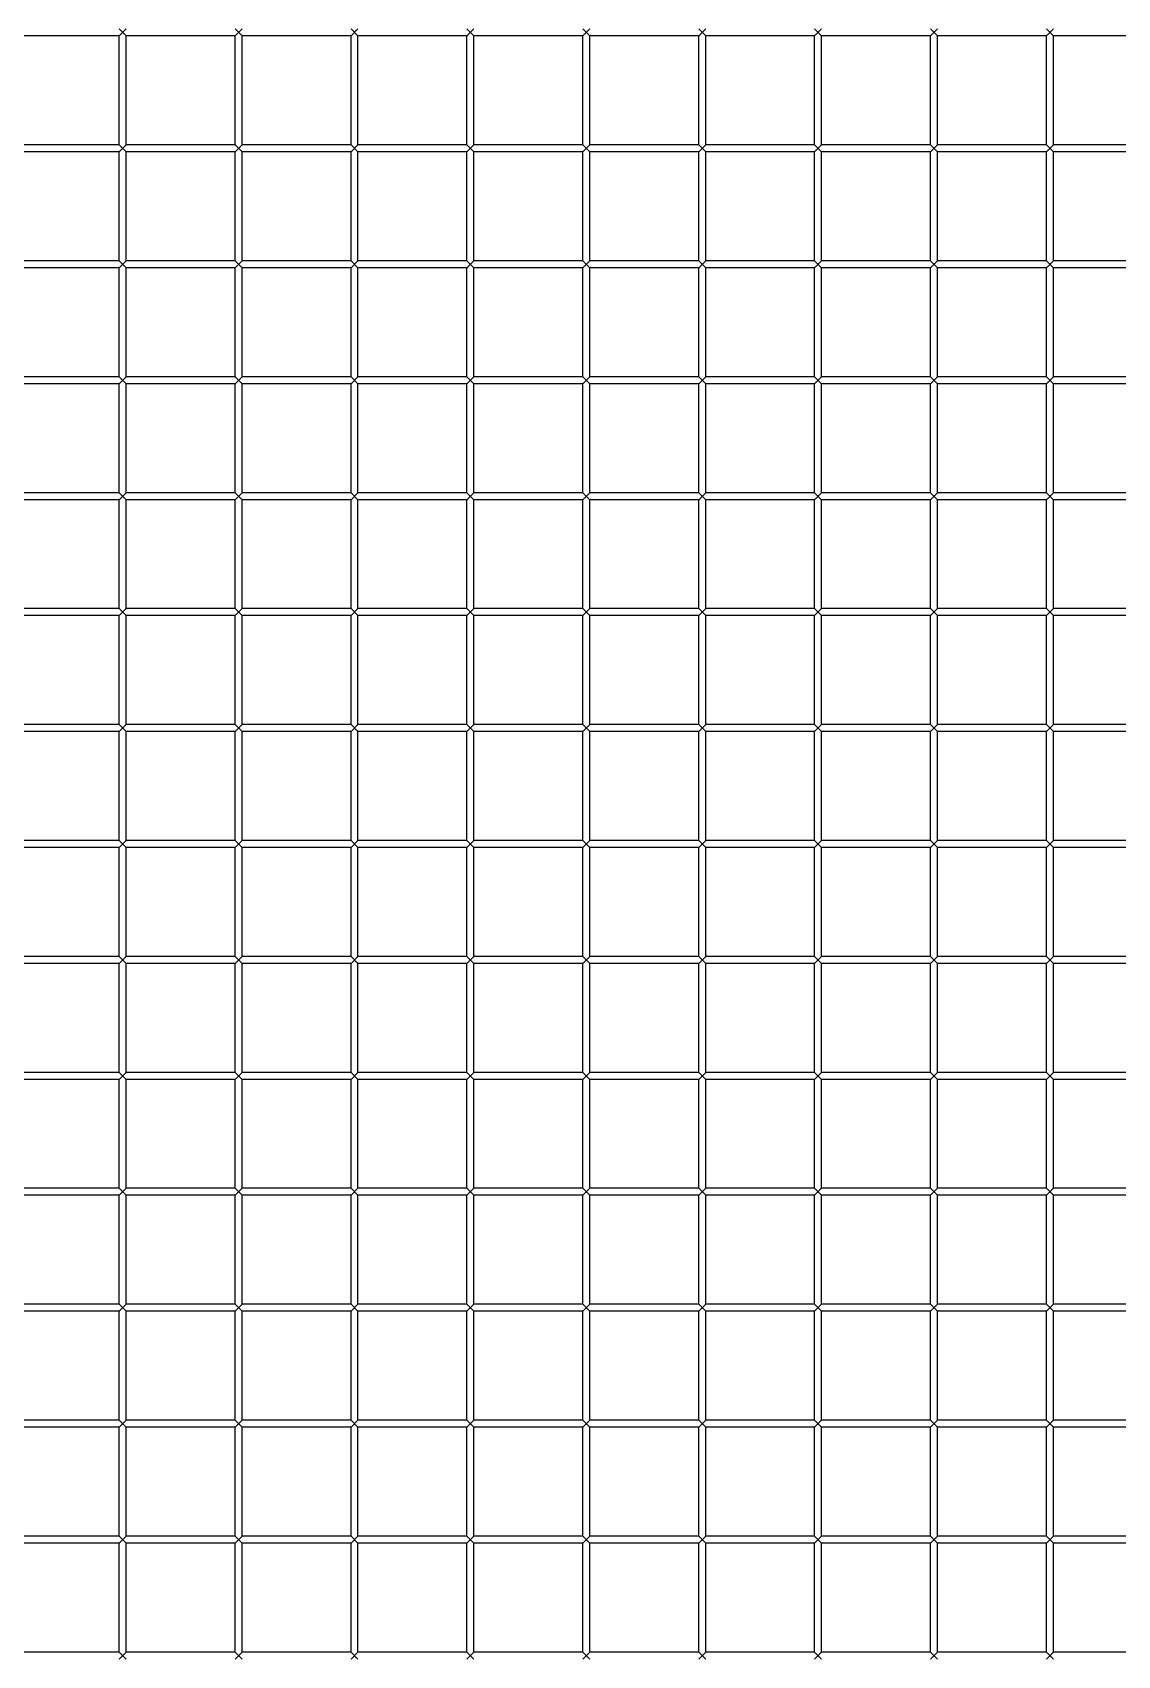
# Model space of a CAD drawing. Header units: millimetres. Extents: x -198529 to 244266, y -64 to 158464.
# Drawn here: x -169370 to -168902, y 120191 to 120891 of the extents above; entities that cross this region are included whole.
import ezdxf

# ---------------------------------------------------------------- set-up
doc = ezdxf.new("R2010")
doc.units = ezdxf.units.MM
doc.layers.add('0-DCC', color=30, linetype='Continuous')

# ---------------------------------------------------------------- blocks, each defined once
blk = doc.blocks.new('DCC2850x2300(左)')
at = {"color": 0, "linetype": 'Continuous'}
for p, q in [((48513.5, -72856.48), (48516.5, -72853.48)), ((48516.5, -72856.48), (48513.5, -72853.48)), ((48563.5, -72856.48), (48566.5, -72853.48)), ((48566.5, -72856.48), (48563.5, -72853.48)), ((48613.5, -72856.48), (48616.5, -72853.48)), ((48616.5, -72856.48), (48613.5, -72853.48)), ((48663.5, -72856.48), (48666.5, -72853.48)), ((48666.5, -72856.48), (48663.5, -72853.48)), ((48713.5, -72856.48), (48716.5, -72853.48)), ((48716.5, -72856.48), (48713.5, -72853.48)), ((48763.5, -72856.48), (48766.5, -72853.48)), ((48766.5, -72856.48), (48763.5, -72853.48)), ((48813.5, -72856.48), (48816.5, -72853.48)), ((48816.5, -72856.48), (48813.5, -72853.48)), ((48863.5, -72856.48), (48866.5, -72853.48)), ((48866.5, -72856.48), (48863.5, -72853.48)), ((48913.5, -72856.48), (48916.5, -72853.48)), ((48916.5, -72856.48), (48913.5, -72853.48)), ((48513.5, -72856.48), (48466.5, -72856.48)), ((48513.5, -72903.48), (48513.5, -72856.48)), ((48516.5, -72903.48), (48516.5, -72856.48)), ((48563.5, -72856.48), (48516.5, -72856.48)), ((48563.5, -72903.48), (48563.5, -72856.48)), ((48566.5, -72903.48), (48566.5, -72856.48)), ((48613.5, -72856.48), (48566.5, -72856.48)), ((48613.5, -72903.48), (48613.5, -72856.48)), ((48616.5, -72903.48), (48616.5, -72856.48)), ((48663.5, -72856.48), (48616.5, -72856.48)), ((48663.5, -72903.48), (48663.5, -72856.48)), ((48666.5, -72903.48), (48666.5, -72856.48)), ((48713.5, -72856.48), (48666.5, -72856.48)), ((48713.5, -72903.48), (48713.5, -72856.48)), ((48716.5, -72903.48), (48716.5, -72856.48)), ((48763.5, -72856.48), (48716.5, -72856.48)), ((48763.5, -72903.48), (48763.5, -72856.48)), ((48766.5, -72903.48), (48766.5, -72856.48)), ((48813.5, -72856.48), (48766.5, -72856.48)), ((48813.5, -72903.48), (48813.5, -72856.48)), ((48816.5, -72903.48), (48816.5, -72856.48)), ((48863.5, -72856.48), (48816.5, -72856.48)), ((48863.5, -72903.48), (48863.5, -72856.48)), ((48866.5, -72903.48), (48866.5, -72856.48)), ((48913.5, -72856.48), (48866.5, -72856.48)), ((48913.5, -72903.48), (48913.5, -72856.48)), ((48916.5, -72903.48), (48916.5, -72856.48)), ((48963.5, -72856.48), (48916.5, -72856.48)), ((48513.5, -72903.48), (48466.5, -72903.48)), ((48513.5, -72906.48), (48516.5, -72903.48)), ((48516.5, -72906.48), (48513.5, -72903.48)), ((48563.5, -72903.48), (48516.5, -72903.48)), ((48563.5, -72906.48), (48566.5, -72903.48)), ((48566.5, -72906.48), (48563.5, -72903.48)), ((48613.5, -72903.48), (48566.5, -72903.48)), ((48613.5, -72906.48), (48616.5, -72903.48)), ((48616.5, -72906.48), (48613.5, -72903.48)), ((48663.5, -72903.48), (48616.5, -72903.48)), ((48663.5, -72906.48), (48666.5, -72903.48)), ((48666.5, -72906.48), (48663.5, -72903.48)), ((48713.5, -72903.48), (48666.5, -72903.48)), ((48713.5, -72906.48), (48716.5, -72903.48)), ((48716.5, -72906.48), (48713.5, -72903.48)), ((48763.5, -72903.48), (48716.5, -72903.48)), ((48763.5, -72906.48), (48766.5, -72903.48)), ((48766.5, -72906.48), (48763.5, -72903.48)), ((48813.5, -72903.48), (48766.5, -72903.48)), ((48813.5, -72906.48), (48816.5, -72903.48)), ((48816.5, -72906.48), (48813.5, -72903.48)), ((48863.5, -72903.48), (48816.5, -72903.48)), ((48863.5, -72906.48), (48866.5, -72903.48)), ((48866.5, -72906.48), (48863.5, -72903.48)), ((48913.5, -72903.48), (48866.5, -72903.48)), ((48913.5, -72906.48), (48916.5, -72903.48)), ((48916.5, -72906.48), (48913.5, -72903.48)), ((48963.5, -72903.48), (48916.5, -72903.48)), ((48513.5, -72906.48), (48466.5, -72906.48)), ((48513.5, -72953.48), (48513.5, -72906.48)), ((48516.5, -72953.48), (48516.5, -72906.48)), ((48563.5, -72906.48), (48516.5, -72906.48)), ((48563.5, -72953.48), (48563.5, -72906.48)), ((48566.5, -72953.48), (48566.5, -72906.48)), ((48613.5, -72906.48), (48566.5, -72906.48)), ((48613.5, -72953.48), (48613.5, -72906.48)), ((48616.5, -72953.48), (48616.5, -72906.48)), ((48663.5, -72906.48), (48616.5, -72906.48)), ((48663.5, -72953.48), (48663.5, -72906.48)), ((48666.5, -72953.48), (48666.5, -72906.48)), ((48713.5, -72906.48), (48666.5, -72906.48)), ((48713.5, -72953.48), (48713.5, -72906.48)), ((48716.5, -72953.48), (48716.5, -72906.48)), ((48763.5, -72906.48), (48716.5, -72906.48)), ((48763.5, -72953.48), (48763.5, -72906.48)), ((48766.5, -72953.48), (48766.5, -72906.48)), ((48813.5, -72906.48), (48766.5, -72906.48)), ((48813.5, -72953.48), (48813.5, -72906.48)), ((48816.5, -72953.48), (48816.5, -72906.48)), ((48863.5, -72906.48), (48816.5, -72906.48)), ((48863.5, -72953.48), (48863.5, -72906.48)), ((48866.5, -72953.48), (48866.5, -72906.48)), ((48913.5, -72906.48), (48866.5, -72906.48)), ((48913.5, -72953.48), (48913.5, -72906.48)), ((48916.5, -72953.48), (48916.5, -72906.48)), ((48963.5, -72906.48), (48916.5, -72906.48)), ((48513.5, -72953.48), (48466.5, -72953.48)), ((48513.5, -72956.48), (48516.5, -72953.48)), ((48516.5, -72956.48), (48513.5, -72953.48)), ((48563.5, -72953.48), (48516.5, -72953.48)), ((48563.5, -72956.48), (48566.5, -72953.48)), ((48566.5, -72956.48), (48563.5, -72953.48)), ((48613.5, -72953.48), (48566.5, -72953.48)), ((48613.5, -72956.48), (48616.5, -72953.48)), ((48616.5, -72956.48), (48613.5, -72953.48)), ((48663.5, -72953.48), (48616.5, -72953.48)), ((48663.5, -72956.48), (48666.5, -72953.48)), ((48666.5, -72956.48), (48663.5, -72953.48)), ((48713.5, -72953.48), (48666.5, -72953.48)), ((48713.5, -72956.48), (48716.5, -72953.48)), ((48716.5, -72956.48), (48713.5, -72953.48)), ((48763.5, -72953.48), (48716.5, -72953.48)), ((48763.5, -72956.48), (48766.5, -72953.48)), ((48766.5, -72956.48), (48763.5, -72953.48)), ((48813.5, -72953.48), (48766.5, -72953.48)), ((48813.5, -72956.48), (48816.5, -72953.48)), ((48816.5, -72956.48), (48813.5, -72953.48)), ((48863.5, -72953.48), (48816.5, -72953.48)), ((48863.5, -72956.48), (48866.5, -72953.48)), ((48866.5, -72956.48), (48863.5, -72953.48)), ((48913.5, -72953.48), (48866.5, -72953.48)), ((48913.5, -72956.48), (48916.5, -72953.48)), ((48913.5, -72953.48), (48916.5, -72956.48)), ((48963.5, -72953.48), (48916.5, -72953.48)), ((48513.5, -72956.48), (48466.5, -72956.48)), ((48513.5, -73003.48), (48513.5, -72956.48)), ((48516.5, -73003.48), (48516.5, -72956.48)), ((48563.5, -72956.48), (48516.5, -72956.48)), ((48563.5, -73003.48), (48563.5, -72956.48)), ((48566.5, -73003.48), (48566.5, -72956.48)), ((48613.5, -72956.48), (48566.5, -72956.48)), ((48613.5, -73003.48), (48613.5, -72956.48)), ((48616.5, -73003.48), (48616.5, -72956.48)), ((48663.5, -72956.48), (48616.5, -72956.48)), ((48663.5, -73003.48), (48663.5, -72956.48)), ((48666.5, -73003.48), (48666.5, -72956.48)), ((48713.5, -72956.48), (48666.5, -72956.48)), ((48713.5, -73003.48), (48713.5, -72956.48)), ((48716.5, -73003.48), (48716.5, -72956.48)), ((48763.5, -72956.48), (48716.5, -72956.48)), ((48763.5, -73003.48), (48763.5, -72956.48)), ((48766.5, -73003.48), (48766.5, -72956.48)), ((48813.5, -72956.48), (48766.5, -72956.48)), ((48813.5, -73003.48), (48813.5, -72956.48)), ((48816.5, -73003.48), (48816.5, -72956.48)), ((48863.5, -72956.48), (48816.5, -72956.48)), ((48863.5, -73003.48), (48863.5, -72956.48)), ((48866.5, -73003.48), (48866.5, -72956.48)), ((48913.5, -72956.48), (48866.5, -72956.48)), ((48913.5, -73003.48), (48913.5, -72956.48)), ((48916.5, -73003.48), (48916.5, -72956.48)), ((48963.5, -72956.48), (48916.5, -72956.48)), ((48513.5, -73003.48), (48466.5, -73003.48)), ((48513.5, -73006.48), (48466.5, -73006.48)), ((48513.5, -73006.48), (48516.5, -73003.48)), ((48516.5, -73006.48), (48513.5, -73003.48)), ((48513.5, -73053.48), (48513.5, -73006.48)), ((48563.5, -73003.48), (48516.5, -73003.48)), ((48516.5, -73053.48), (48516.5, -73006.48)), ((48563.5, -73006.48), (48516.5, -73006.48)), ((48563.5, -73006.48), (48566.5, -73003.48)), ((48566.5, -73006.48), (48563.5, -73003.48)), ((48563.5, -73053.48), (48563.5, -73006.48)), ((48613.5, -73003.48), (48566.5, -73003.48)), ((48566.5, -73053.48), (48566.5, -73006.48)), ((48613.5, -73006.48), (48566.5, -73006.48)), ((48613.5, -73006.48), (48616.5, -73003.48)), ((48616.5, -73006.48), (48613.5, -73003.48)), ((48613.5, -73053.48), (48613.5, -73006.48)), ((48663.5, -73003.48), (48616.5, -73003.48)), ((48616.5, -73053.48), (48616.5, -73006.48)), ((48663.5, -73006.48), (48616.5, -73006.48)), ((48663.5, -73006.48), (48666.5, -73003.48)), ((48666.5, -73006.48), (48663.5, -73003.48)), ((48663.5, -73053.48), (48663.5, -73006.48)), ((48713.5, -73003.48), (48666.5, -73003.48)), ((48666.5, -73053.48), (48666.5, -73006.48)), ((48713.5, -73006.48), (48666.5, -73006.48)), ((48713.5, -73006.48), (48716.5, -73003.48)), ((48716.5, -73006.48), (48713.5, -73003.48)), ((48713.5, -73053.48), (48713.5, -73006.48)), ((48763.5, -73003.48), (48716.5, -73003.48)), ((48716.5, -73053.48), (48716.5, -73006.48)), ((48763.5, -73006.48), (48716.5, -73006.48)), ((48763.5, -73006.48), (48766.5, -73003.48)), ((48766.5, -73006.48), (48763.5, -73003.48)), ((48763.5, -73053.48), (48763.5, -73006.48)), ((48813.5, -73003.48), (48766.5, -73003.48)), ((48766.5, -73053.48), (48766.5, -73006.48)), ((48813.5, -73006.48), (48766.5, -73006.48)), ((48813.5, -73006.48), (48816.5, -73003.48)), ((48816.5, -73006.48), (48813.5, -73003.48)), ((48813.5, -73053.48), (48813.5, -73006.48)), ((48863.5, -73003.48), (48816.5, -73003.48)), ((48816.5, -73053.48), (48816.5, -73006.48)), ((48863.5, -73006.48), (48816.5, -73006.48)), ((48863.5, -73006.48), (48866.5, -73003.48)), ((48863.5, -73003.48), (48866.5, -73006.48)), ((48863.5, -73053.48), (48863.5, -73006.48)), ((48913.5, -73003.48), (48866.5, -73003.48)), ((48866.5, -73053.48), (48866.5, -73006.48)), ((48913.5, -73006.48), (48866.5, -73006.48)), ((48913.5, -73006.48), (48916.5, -73003.48)), ((48913.5, -73003.48), (48916.5, -73006.48)), ((48913.5, -73053.48), (48913.5, -73006.48)), ((48963.5, -73003.48), (48916.5, -73003.48)), ((48916.5, -73053.48), (48916.5, -73006.48)), ((48963.5, -73006.48), (48916.5, -73006.48)), ((48513.5, -73053.48), (48466.5, -73053.48)), ((48513.5, -73056.48), (48466.5, -73056.48)), ((48513.5, -73056.48), (48516.5, -73053.48)), ((48516.5, -73056.48), (48513.5, -73053.48)), ((48513.5, -73103.48), (48513.5, -73056.48)), ((48563.5, -73053.48), (48516.5, -73053.48)), ((48516.5, -73103.48), (48516.5, -73056.48)), ((48563.5, -73056.48), (48516.5, -73056.48)), ((48563.5, -73056.48), (48566.5, -73053.48)), ((48566.5, -73056.48), (48563.5, -73053.48)), ((48563.5, -73103.48), (48563.5, -73056.48)), ((48613.5, -73053.48), (48566.5, -73053.48)), ((48566.5, -73103.48), (48566.5, -73056.48)), ((48613.5, -73056.48), (48566.5, -73056.48)), ((48613.5, -73056.48), (48616.5, -73053.48)), ((48616.5, -73056.48), (48613.5, -73053.48)), ((48613.5, -73103.48), (48613.5, -73056.48)), ((48663.5, -73053.48), (48616.5, -73053.48)), ((48616.5, -73103.48), (48616.5, -73056.48)), ((48663.5, -73056.48), (48616.5, -73056.48)), ((48663.5, -73056.48), (48666.5, -73053.48)), ((48666.5, -73056.48), (48663.5, -73053.48)), ((48663.5, -73103.48), (48663.5, -73056.48)), ((48713.5, -73053.48), (48666.5, -73053.48)), ((48666.5, -73103.48), (48666.5, -73056.48)), ((48713.5, -73056.48), (48666.5, -73056.48)), ((48713.5, -73056.48), (48716.5, -73053.48)), ((48716.5, -73056.48), (48713.5, -73053.48)), ((48713.5, -73103.48), (48713.5, -73056.48)), ((48763.5, -73053.48), (48716.5, -73053.48)), ((48716.5, -73103.48), (48716.5, -73056.48)), ((48763.5, -73056.48), (48716.5, -73056.48)), ((48763.5, -73056.48), (48766.5, -73053.48)), ((48766.5, -73056.48), (48763.5, -73053.48)), ((48763.5, -73103.48), (48763.5, -73056.48)), ((48813.5, -73053.48), (48766.5, -73053.48)), ((48766.5, -73103.48), (48766.5, -73056.48)), ((48813.5, -73056.48), (48766.5, -73056.48)), ((48813.5, -73056.48), (48816.5, -73053.48)), ((48813.5, -73053.48), (48816.5, -73056.48)), ((48813.5, -73103.48), (48813.5, -73056.48)), ((48863.5, -73053.48), (48816.5, -73053.48)), ((48816.5, -73103.48), (48816.5, -73056.48)), ((48863.5, -73056.48), (48816.5, -73056.48)), ((48863.5, -73056.48), (48866.5, -73053.48)), ((48863.5, -73053.48), (48866.5, -73056.48)), ((48863.5, -73103.48), (48863.5, -73056.48)), ((48913.5, -73053.48), (48866.5, -73053.48)), ((48866.5, -73103.48), (48866.5, -73056.48)), ((48913.5, -73056.48), (48866.5, -73056.48)), ((48913.5, -73056.48), (48916.5, -73053.48)), ((48913.5, -73053.48), (48916.5, -73056.48)), ((48913.5, -73103.48), (48913.5, -73056.48)), ((48963.5, -73053.48), (48916.5, -73053.48)), ((48916.5, -73103.48), (48916.5, -73056.48)), ((48963.5, -73056.48), (48916.5, -73056.48)), ((48513.5, -73103.48), (48466.5, -73103.48)), ((48513.5, -73106.48), (48466.5, -73106.48)), ((48513.5, -73106.48), (48516.5, -73103.48)), ((48516.5, -73106.48), (48513.5, -73103.48)), ((48513.5, -73153.48), (48513.5, -73106.48)), ((48563.5, -73103.48), (48516.5, -73103.48)), ((48516.5, -73153.48), (48516.5, -73106.48)), ((48563.5, -73106.48), (48516.5, -73106.48)), ((48563.5, -73106.48), (48566.5, -73103.48)), ((48566.5, -73106.48), (48563.5, -73103.48)), ((48563.5, -73153.48), (48563.5, -73106.48)), ((48613.5, -73103.48), (48566.5, -73103.48)), ((48566.5, -73153.48), (48566.5, -73106.48)), ((48613.5, -73106.48), (48566.5, -73106.48)), ((48613.5, -73106.48), (48616.5, -73103.48)), ((48616.5, -73106.48), (48613.5, -73103.48)), ((48613.5, -73153.48), (48613.5, -73106.48)), ((48663.5, -73103.48), (48616.5, -73103.48)), ((48616.5, -73153.48), (48616.5, -73106.48)), ((48663.5, -73106.48), (48616.5, -73106.48)), ((48663.5, -73106.48), (48666.5, -73103.48)), ((48666.5, -73106.48), (48663.5, -73103.48)), ((48663.5, -73153.48), (48663.5, -73106.48)), ((48713.5, -73103.48), (48666.5, -73103.48)), ((48666.5, -73153.48), (48666.5, -73106.48)), ((48713.5, -73106.48), (48666.5, -73106.48)), ((48713.5, -73106.48), (48716.5, -73103.48)), ((48716.5, -73106.48), (48713.5, -73103.48)), ((48713.5, -73153.48), (48713.5, -73106.48)), ((48763.5, -73103.48), (48716.5, -73103.48)), ((48716.5, -73153.48), (48716.5, -73106.48)), ((48763.5, -73106.48), (48716.5, -73106.48)), ((48763.5, -73106.48), (48766.5, -73103.48)), ((48763.5, -73103.48), (48766.5, -73106.48)), ((48763.5, -73153.48), (48763.5, -73106.48)), ((48813.5, -73103.48), (48766.5, -73103.48)), ((48766.5, -73153.48), (48766.5, -73106.48)), ((48813.5, -73106.48), (48766.5, -73106.48)), ((48813.5, -73106.48), (48816.5, -73103.48)), ((48813.5, -73103.48), (48816.5, -73106.48)), ((48813.5, -73153.48), (48813.5, -73106.48)), ((48863.5, -73103.48), (48816.5, -73103.48)), ((48816.5, -73153.48), (48816.5, -73106.48)), ((48863.5, -73106.48), (48816.5, -73106.48)), ((48863.5, -73106.48), (48866.5, -73103.48)), ((48863.5, -73103.48), (48866.5, -73106.48)), ((48863.5, -73153.48), (48863.5, -73106.48)), ((48913.5, -73103.48), (48866.5, -73103.48)), ((48866.5, -73153.48), (48866.5, -73106.48)), ((48913.5, -73106.48), (48866.5, -73106.48)), ((48913.5, -73106.48), (48916.5, -73103.48)), ((48913.5, -73103.48), (48916.5, -73106.48)), ((48913.5, -73153.48), (48913.5, -73106.48)), ((48963.5, -73103.48), (48916.5, -73103.48)), ((48916.5, -73153.48), (48916.5, -73106.48)), ((48963.5, -73106.48), (48916.5, -73106.48)), ((48513.5, -73153.48), (48466.5, -73153.48)), ((48513.5, -73156.48), (48466.5, -73156.48)), ((48513.5, -73156.48), (48516.5, -73153.48)), ((48516.5, -73156.48), (48513.5, -73153.48)), ((48513.5, -73203.48), (48513.5, -73156.48)), ((48563.5, -73153.48), (48516.5, -73153.48)), ((48516.5, -73203.48), (48516.5, -73156.48)), ((48563.5, -73156.48), (48516.5, -73156.48)), ((48563.5, -73156.48), (48566.5, -73153.48)), ((48566.5, -73156.48), (48563.5, -73153.48)), ((48563.5, -73203.48), (48563.5, -73156.48)), ((48613.5, -73153.48), (48566.5, -73153.48)), ((48566.5, -73203.48), (48566.5, -73156.48)), ((48613.5, -73156.48), (48566.5, -73156.48)), ((48613.5, -73156.48), (48616.5, -73153.48)), ((48616.5, -73156.48), (48613.5, -73153.48)), ((48613.5, -73203.48), (48613.5, -73156.48)), ((48663.5, -73153.48), (48616.5, -73153.48)), ((48616.5, -73203.48), (48616.5, -73156.48)), ((48663.5, -73156.48), (48616.5, -73156.48)), ((48663.5, -73156.48), (48666.5, -73153.48)), ((48666.5, -73156.48), (48663.5, -73153.48)), ((48663.5, -73203.48), (48663.5, -73156.48)), ((48713.5, -73153.48), (48666.5, -73153.48)), ((48666.5, -73203.48), (48666.5, -73156.48)), ((48713.5, -73156.48), (48666.5, -73156.48)), ((48713.5, -73156.48), (48716.5, -73153.48)), ((48713.5, -73153.48), (48716.5, -73156.48)), ((48713.5, -73203.48), (48713.5, -73156.48)), ((48763.5, -73153.48), (48716.5, -73153.48)), ((48716.5, -73203.48), (48716.5, -73156.48)), ((48763.5, -73156.48), (48716.5, -73156.48)), ((48763.5, -73156.48), (48766.5, -73153.48)), ((48763.5, -73153.48), (48766.5, -73156.48)), ((48763.5, -73203.48), (48763.5, -73156.48)), ((48813.5, -73153.48), (48766.5, -73153.48)), ((48766.5, -73203.48), (48766.5, -73156.48)), ((48813.5, -73156.48), (48766.5, -73156.48)), ((48813.5, -73156.48), (48816.5, -73153.48)), ((48813.5, -73153.48), (48816.5, -73156.48)), ((48813.5, -73203.48), (48813.5, -73156.48)), ((48863.5, -73153.48), (48816.5, -73153.48)), ((48816.5, -73203.48), (48816.5, -73156.48)), ((48863.5, -73156.48), (48816.5, -73156.48)), ((48863.5, -73156.48), (48866.5, -73153.48)), ((48863.5, -73153.48), (48866.5, -73156.48)), ((48863.5, -73203.48), (48863.5, -73156.48)), ((48913.5, -73153.48), (48866.5, -73153.48)), ((48866.5, -73203.48), (48866.5, -73156.48)), ((48913.5, -73156.48), (48866.5, -73156.48)), ((48913.5, -73156.48), (48916.5, -73153.48)), ((48913.5, -73153.48), (48916.5, -73156.48)), ((48913.5, -73203.48), (48913.5, -73156.48)), ((48963.5, -73153.48), (48916.5, -73153.48)), ((48916.5, -73203.48), (48916.5, -73156.48)), ((48963.5, -73156.48), (48916.5, -73156.48)), ((48513.5, -73203.48), (48466.5, -73203.48)), ((48513.5, -73206.48), (48516.5, -73203.48)), ((48516.5, -73206.48), (48513.5, -73203.48)), ((48563.5, -73203.48), (48516.5, -73203.48)), ((48563.5, -73206.48), (48566.5, -73203.48)), ((48566.5, -73206.48), (48563.5, -73203.48)), ((48613.5, -73203.48), (48566.5, -73203.48)), ((48613.5, -73206.48), (48616.5, -73203.48)), ((48616.5, -73206.48), (48613.5, -73203.48)), ((48663.5, -73203.48), (48616.5, -73203.48)), ((48663.5, -73206.48), (48666.5, -73203.48)), ((48663.5, -73203.48), (48666.5, -73206.48)), ((48713.5, -73203.48), (48666.5, -73203.48)), ((48713.5, -73206.48), (48716.5, -73203.48)), ((48713.5, -73203.48), (48716.5, -73206.48)), ((48763.5, -73203.48), (48716.5, -73203.48)), ((48763.5, -73206.48), (48766.5, -73203.48)), ((48763.5, -73203.48), (48766.5, -73206.48)), ((48813.5, -73203.48), (48766.5, -73203.48)), ((48813.5, -73206.48), (48816.5, -73203.48)), ((48813.5, -73203.48), (48816.5, -73206.48)), ((48863.5, -73203.48), (48816.5, -73203.48)), ((48863.5, -73206.48), (48866.5, -73203.48)), ((48863.5, -73203.48), (48866.5, -73206.48)), ((48913.5, -73203.48), (48866.5, -73203.48)), ((48913.5, -73206.48), (48916.5, -73203.48)), ((48913.5, -73203.48), (48916.5, -73206.48)), ((48963.5, -73203.48), (48916.5, -73203.48)), ((48513.5, -73206.48), (48466.5, -73206.48)), ((48513.5, -73253.48), (48513.5, -73206.48)), ((48516.5, -73253.48), (48516.5, -73206.48)), ((48563.5, -73206.48), (48516.5, -73206.48)), ((48563.5, -73253.48), (48563.5, -73206.48)), ((48566.5, -73253.48), (48566.5, -73206.48)), ((48613.5, -73206.48), (48566.5, -73206.48)), ((48613.5, -73253.48), (48613.5, -73206.48)), ((48616.5, -73253.48), (48616.5, -73206.48)), ((48663.5, -73206.48), (48616.5, -73206.48)), ((48663.5, -73253.48), (48663.5, -73206.48)), ((48666.5, -73253.48), (48666.5, -73206.48)), ((48713.5, -73206.48), (48666.5, -73206.48)), ((48713.5, -73253.48), (48713.5, -73206.48)), ((48716.5, -73253.48), (48716.5, -73206.48)), ((48763.5, -73206.48), (48716.5, -73206.48)), ((48763.5, -73253.48), (48763.5, -73206.48)), ((48766.5, -73253.48), (48766.5, -73206.48)), ((48813.5, -73206.48), (48766.5, -73206.48)), ((48813.5, -73253.48), (48813.5, -73206.48)), ((48816.5, -73253.48), (48816.5, -73206.48)), ((48863.5, -73206.48), (48816.5, -73206.48)), ((48863.5, -73253.48), (48863.5, -73206.48)), ((48866.5, -73253.48), (48866.5, -73206.48)), ((48913.5, -73206.48), (48866.5, -73206.48)), ((48913.5, -73253.48), (48913.5, -73206.48)), ((48916.5, -73253.48), (48916.5, -73206.48)), ((48963.5, -73206.48), (48916.5, -73206.48)), ((48513.5, -73253.48), (48466.5, -73253.48)), ((48513.5, -73256.48), (48516.5, -73253.48)), ((48516.5, -73256.48), (48513.5, -73253.48)), ((48563.5, -73253.48), (48516.5, -73253.48)), ((48563.5, -73256.48), (48566.5, -73253.48)), ((48566.5, -73256.48), (48563.5, -73253.48)), ((48613.5, -73253.48), (48566.5, -73253.48)), ((48613.5, -73256.48), (48616.5, -73253.48)), ((48613.5, -73253.48), (48616.5, -73256.48)), ((48663.5, -73253.48), (48616.5, -73253.48)), ((48663.5, -73256.48), (48666.5, -73253.48)), ((48663.5, -73253.48), (48666.5, -73256.48)), ((48713.5, -73253.48), (48666.5, -73253.48)), ((48713.5, -73256.48), (48716.5, -73253.48)), ((48713.5, -73253.48), (48716.5, -73256.48)), ((48763.5, -73253.48), (48716.5, -73253.48)), ((48763.5, -73256.48), (48766.5, -73253.48)), ((48763.5, -73253.48), (48766.5, -73256.48)), ((48813.5, -73253.48), (48766.5, -73253.48)), ((48813.5, -73256.48), (48816.5, -73253.48)), ((48813.5, -73253.48), (48816.5, -73256.48)), ((48863.5, -73253.48), (48816.5, -73253.48)), ((48863.5, -73256.48), (48866.5, -73253.48)), ((48863.5, -73253.48), (48866.5, -73256.48)), ((48913.5, -73253.48), (48866.5, -73253.48)), ((48913.5, -73256.48), (48916.5, -73253.48)), ((48913.5, -73253.48), (48916.5, -73256.48)), ((48963.5, -73253.48), (48916.5, -73253.48)), ((48513.5, -73256.48), (48466.5, -73256.48)), ((48513.5, -73303.48), (48513.5, -73256.48)), ((48516.5, -73303.48), (48516.5, -73256.48)), ((48563.5, -73256.48), (48516.5, -73256.48)), ((48563.5, -73303.48), (48563.5, -73256.48)), ((48566.5, -73303.48), (48566.5, -73256.48)), ((48613.5, -73256.48), (48566.5, -73256.48)), ((48613.5, -73303.48), (48613.5, -73256.48)), ((48616.5, -73303.48), (48616.5, -73256.48)), ((48663.5, -73256.48), (48616.5, -73256.48)), ((48663.5, -73303.48), (48663.5, -73256.48)), ((48666.5, -73303.48), (48666.5, -73256.48)), ((48713.5, -73256.48), (48666.5, -73256.48)), ((48713.5, -73303.48), (48713.5, -73256.48)), ((48716.5, -73303.48), (48716.5, -73256.48)), ((48763.5, -73256.48), (48716.5, -73256.48)), ((48763.5, -73303.48), (48763.5, -73256.48)), ((48766.5, -73303.48), (48766.5, -73256.48)), ((48813.5, -73256.48), (48766.5, -73256.48)), ((48813.5, -73303.48), (48813.5, -73256.48)), ((48816.5, -73303.48), (48816.5, -73256.48)), ((48863.5, -73256.48), (48816.5, -73256.48)), ((48863.5, -73303.48), (48863.5, -73256.48)), ((48866.5, -73303.48), (48866.5, -73256.48)), ((48913.5, -73256.48), (48866.5, -73256.48)), ((48913.5, -73303.48), (48913.5, -73256.48)), ((48916.5, -73303.48), (48916.5, -73256.48)), ((48963.5, -73256.48), (48916.5, -73256.48)), ((48513.5, -73303.48), (48466.5, -73303.48)), ((48513.5, -73306.48), (48516.5, -73303.48)), ((48516.5, -73306.48), (48513.5, -73303.48)), ((48563.5, -73303.48), (48516.5, -73303.48)), ((48563.5, -73306.48), (48566.5, -73303.48)), ((48563.5, -73303.48), (48566.5, -73306.48)), ((48613.5, -73303.48), (48566.5, -73303.48)), ((48613.5, -73306.48), (48616.5, -73303.48)), ((48613.5, -73303.48), (48616.5, -73306.48)), ((48663.5, -73303.48), (48616.5, -73303.48)), ((48663.5, -73306.48), (48666.5, -73303.48)), ((48663.5, -73303.48), (48666.5, -73306.48)), ((48713.5, -73303.48), (48666.5, -73303.48)), ((48713.5, -73306.48), (48716.5, -73303.48)), ((48713.5, -73303.48), (48716.5, -73306.48)), ((48763.5, -73303.48), (48716.5, -73303.48)), ((48763.5, -73306.48), (48766.5, -73303.48)), ((48763.5, -73303.48), (48766.5, -73306.48)), ((48813.5, -73303.48), (48766.5, -73303.48)), ((48813.5, -73306.48), (48816.5, -73303.48)), ((48813.5, -73303.48), (48816.5, -73306.48)), ((48863.5, -73303.48), (48816.5, -73303.48)), ((48863.5, -73306.48), (48866.5, -73303.48)), ((48863.5, -73303.48), (48866.5, -73306.48)), ((48913.5, -73303.48), (48866.5, -73303.48)), ((48913.5, -73306.48), (48916.5, -73303.48)), ((48913.5, -73303.48), (48916.5, -73306.48)), ((48963.5, -73303.48), (48916.5, -73303.48)), ((48513.5, -73306.48), (48466.5, -73306.48)), ((48513.5, -73353.48), (48513.5, -73306.48)), ((48516.5, -73353.48), (48516.5, -73306.48)), ((48563.5, -73306.48), (48516.5, -73306.48)), ((48563.5, -73353.48), (48563.5, -73306.48)), ((48566.5, -73353.48), (48566.5, -73306.48)), ((48613.5, -73306.48), (48566.5, -73306.48)), ((48613.5, -73353.48), (48613.5, -73306.48)), ((48616.5, -73353.48), (48616.5, -73306.48)), ((48663.5, -73306.48), (48616.5, -73306.48)), ((48663.5, -73353.48), (48663.5, -73306.48)), ((48666.5, -73353.48), (48666.5, -73306.48)), ((48713.5, -73306.48), (48666.5, -73306.48)), ((48713.5, -73353.48), (48713.5, -73306.48)), ((48716.5, -73353.48), (48716.5, -73306.48)), ((48763.5, -73306.48), (48716.5, -73306.48)), ((48763.5, -73353.48), (48763.5, -73306.48)), ((48766.5, -73353.48), (48766.5, -73306.48)), ((48813.5, -73306.48), (48766.5, -73306.48)), ((48813.5, -73353.48), (48813.5, -73306.48)), ((48816.5, -73353.48), (48816.5, -73306.48)), ((48863.5, -73306.48), (48816.5, -73306.48)), ((48863.5, -73353.48), (48863.5, -73306.48)), ((48866.5, -73353.48), (48866.5, -73306.48)), ((48913.5, -73306.48), (48866.5, -73306.48)), ((48913.5, -73353.48), (48913.5, -73306.48)), ((48916.5, -73353.48), (48916.5, -73306.48)), ((48963.5, -73306.48), (48916.5, -73306.48)), ((48513.5, -73353.48), (48466.5, -73353.48)), ((48513.5, -73356.48), (48466.5, -73356.48)), ((48513.5, -73356.48), (48516.5, -73353.48)), ((48513.5, -73353.48), (48516.5, -73356.48)), ((48513.5, -73403.48), (48513.5, -73356.48)), ((48563.5, -73353.48), (48516.5, -73353.48)), ((48516.5, -73403.48), (48516.5, -73356.48)), ((48563.5, -73356.48), (48516.5, -73356.48)), ((48563.5, -73356.48), (48566.5, -73353.48)), ((48563.5, -73353.48), (48566.5, -73356.48)), ((48563.5, -73403.48), (48563.5, -73356.48)), ((48613.5, -73353.48), (48566.5, -73353.48)), ((48566.5, -73403.48), (48566.5, -73356.48)), ((48613.5, -73356.48), (48566.5, -73356.48)), ((48613.5, -73353.48), (48616.5, -73356.48)), ((48613.5, -73356.48), (48616.5, -73353.48)), ((48613.5, -73403.48), (48613.5, -73356.48)), ((48663.5, -73353.48), (48616.5, -73353.48)), ((48616.5, -73403.48), (48616.5, -73356.48)), ((48663.5, -73356.48), (48616.5, -73356.48)), ((48663.5, -73353.48), (48666.5, -73356.48)), ((48663.5, -73356.48), (48666.5, -73353.48)), ((48663.5, -73403.48), (48663.5, -73356.48)), ((48713.5, -73353.48), (48666.5, -73353.48)), ((48666.5, -73403.48), (48666.5, -73356.48)), ((48713.5, -73356.48), (48666.5, -73356.48)), ((48713.5, -73356.48), (48716.5, -73353.48)), ((48713.5, -73353.48), (48716.5, -73356.48)), ((48713.5, -73403.48), (48713.5, -73356.48)), ((48763.5, -73353.48), (48716.5, -73353.48)), ((48716.5, -73403.48), (48716.5, -73356.48)), ((48763.5, -73356.48), (48716.5, -73356.48)), ((48763.5, -73356.48), (48766.5, -73353.48)), ((48763.5, -73353.48), (48766.5, -73356.48)), ((48763.5, -73403.48), (48763.5, -73356.48)), ((48813.5, -73353.48), (48766.5, -73353.48)), ((48766.5, -73403.48), (48766.5, -73356.48)), ((48813.5, -73356.48), (48766.5, -73356.48)), ((48813.5, -73353.48), (48816.5, -73356.48)), ((48813.5, -73356.48), (48816.5, -73353.48)), ((48813.5, -73403.48), (48813.5, -73356.48)), ((48863.5, -73353.48), (48816.5, -73353.48)), ((48816.5, -73403.48), (48816.5, -73356.48)), ((48863.5, -73356.48), (48816.5, -73356.48)), ((48863.5, -73356.48), (48866.5, -73353.48)), ((48863.5, -73353.48), (48866.5, -73356.48)), ((48863.5, -73403.48), (48863.5, -73356.48)), ((48913.5, -73353.48), (48866.5, -73353.48)), ((48866.5, -73403.48), (48866.5, -73356.48)), ((48913.5, -73356.48), (48866.5, -73356.48)), ((48913.5, -73356.48), (48916.5, -73353.48)), ((48913.5, -73353.48), (48916.5, -73356.48)), ((48913.5, -73403.48), (48913.5, -73356.48)), ((48963.5, -73353.48), (48916.5, -73353.48)), ((48916.5, -73403.48), (48916.5, -73356.48)), ((48963.5, -73356.48), (48916.5, -73356.48)), ((48513.5, -73403.48), (48466.5, -73403.48)), ((48513.5, -73406.48), (48466.5, -73406.48)), ((48513.5, -73403.48), (48516.5, -73406.48)), ((48513.5, -73406.48), (48516.5, -73403.48)), ((48513.5, -73453.48), (48513.5, -73406.48)), ((48563.5, -73403.48), (48516.5, -73403.48)), ((48516.5, -73453.48), (48516.5, -73406.48)), ((48563.5, -73406.48), (48516.5, -73406.48)), ((48563.5, -73403.48), (48566.5, -73406.48)), ((48563.5, -73406.48), (48566.5, -73403.48)), ((48563.5, -73453.48), (48563.5, -73406.48)), ((48613.5, -73403.48), (48566.5, -73403.48)), ((48566.5, -73453.48), (48566.5, -73406.48)), ((48613.5, -73406.48), (48566.5, -73406.48)), ((48613.5, -73403.48), (48616.5, -73406.48)), ((48613.5, -73406.48), (48616.5, -73403.48)), ((48613.5, -73453.48), (48613.5, -73406.48)), ((48663.5, -73403.48), (48616.5, -73403.48)), ((48616.5, -73453.48), (48616.5, -73406.48)), ((48663.5, -73406.48), (48616.5, -73406.48)), ((48663.5, -73403.48), (48666.5, -73406.48)), ((48663.5, -73406.48), (48666.5, -73403.48)), ((48663.5, -73453.48), (48663.5, -73406.48)), ((48713.5, -73403.48), (48666.5, -73403.48)), ((48666.5, -73453.48), (48666.5, -73406.48)), ((48713.5, -73406.48), (48666.5, -73406.48)), ((48713.5, -73403.48), (48716.5, -73406.48)), ((48713.5, -73406.48), (48716.5, -73403.48)), ((48713.5, -73453.48), (48713.5, -73406.48)), ((48763.5, -73403.48), (48716.5, -73403.48)), ((48716.5, -73453.48), (48716.5, -73406.48)), ((48763.5, -73406.48), (48716.5, -73406.48)), ((48763.5, -73403.48), (48766.5, -73406.48)), ((48763.5, -73406.48), (48766.5, -73403.48)), ((48763.5, -73453.48), (48763.5, -73406.48)), ((48813.5, -73403.48), (48766.5, -73403.48)), ((48766.5, -73453.48), (48766.5, -73406.48)), ((48813.5, -73406.48), (48766.5, -73406.48)), ((48813.5, -73403.48), (48816.5, -73406.48)), ((48813.5, -73406.48), (48816.5, -73403.48)), ((48813.5, -73453.48), (48813.5, -73406.48)), ((48863.5, -73403.48), (48816.5, -73403.48)), ((48816.5, -73453.48), (48816.5, -73406.48)), ((48863.5, -73406.48), (48816.5, -73406.48)), ((48863.5, -73403.48), (48866.5, -73406.48)), ((48863.5, -73406.48), (48866.5, -73403.48)), ((48863.5, -73453.48), (48863.5, -73406.48)), ((48913.5, -73403.48), (48866.5, -73403.48)), ((48866.5, -73453.48), (48866.5, -73406.48)), ((48913.5, -73406.48), (48866.5, -73406.48)), ((48913.5, -73406.48), (48916.5, -73403.48)), ((48913.5, -73403.48), (48916.5, -73406.48)), ((48913.5, -73453.48), (48913.5, -73406.48)), ((48963.5, -73403.48), (48916.5, -73403.48)), ((48916.5, -73453.48), (48916.5, -73406.48)), ((48963.5, -73406.48), (48916.5, -73406.48)), ((48513.5, -73453.48), (48466.5, -73453.48)), ((48513.5, -73456.48), (48466.5, -73456.48)), ((48513.5, -73453.48), (48516.5, -73456.48)), ((48513.5, -73456.48), (48516.5, -73453.48)), ((48513.5, -73503.48), (48513.5, -73456.48)), ((48563.5, -73453.48), (48516.5, -73453.48)), ((48516.5, -73503.48), (48516.5, -73456.48)), ((48563.5, -73456.48), (48516.5, -73456.48)), ((48563.5, -73453.48), (48566.5, -73456.48)), ((48563.5, -73456.48), (48566.5, -73453.48)), ((48563.5, -73503.48), (48563.5, -73456.48)), ((48613.5, -73453.48), (48566.5, -73453.48)), ((48566.5, -73503.48), (48566.5, -73456.48)), ((48613.5, -73456.48), (48566.5, -73456.48)), ((48613.5, -73453.48), (48616.5, -73456.48)), ((48613.5, -73456.48), (48616.5, -73453.48)), ((48613.5, -73503.48), (48613.5, -73456.48)), ((48663.5, -73453.48), (48616.5, -73453.48)), ((48616.5, -73503.48), (48616.5, -73456.48)), ((48663.5, -73456.48), (48616.5, -73456.48)), ((48663.5, -73453.48), (48666.5, -73456.48)), ((48663.5, -73456.48), (48666.5, -73453.48)), ((48663.5, -73503.48), (48663.5, -73456.48)), ((48713.5, -73453.48), (48666.5, -73453.48)), ((48666.5, -73503.48), (48666.5, -73456.48)), ((48713.5, -73456.48), (48666.5, -73456.48)), ((48713.5, -73453.48), (48716.5, -73456.48)), ((48713.5, -73456.48), (48716.5, -73453.48)), ((48713.5, -73503.48), (48713.5, -73456.48)), ((48763.5, -73453.48), (48716.5, -73453.48)), ((48716.5, -73503.48), (48716.5, -73456.48)), ((48763.5, -73456.48), (48716.5, -73456.48)), ((48763.5, -73453.48), (48766.5, -73456.48)), ((48763.5, -73456.48), (48766.5, -73453.48)), ((48763.5, -73503.48), (48763.5, -73456.48)), ((48813.5, -73453.48), (48766.5, -73453.48)), ((48766.5, -73503.48), (48766.5, -73456.48)), ((48813.5, -73456.48), (48766.5, -73456.48)), ((48813.5, -73453.48), (48816.5, -73456.48)), ((48813.5, -73456.48), (48816.5, -73453.48)), ((48813.5, -73503.48), (48813.5, -73456.48)), ((48863.5, -73453.48), (48816.5, -73453.48)), ((48816.5, -73503.48), (48816.5, -73456.48)), ((48863.5, -73456.48), (48816.5, -73456.48)), ((48863.5, -73453.48), (48866.5, -73456.48)), ((48863.5, -73456.48), (48866.5, -73453.48)), ((48863.5, -73503.48), (48863.5, -73456.48)), ((48913.5, -73453.48), (48866.5, -73453.48)), ((48866.5, -73503.48), (48866.5, -73456.48)), ((48913.5, -73456.48), (48866.5, -73456.48)), ((48913.5, -73453.48), (48916.5, -73456.48)), ((48913.5, -73456.48), (48916.5, -73453.48)), ((48913.5, -73503.48), (48913.5, -73456.48)), ((48963.5, -73453.48), (48916.5, -73453.48)), ((48916.5, -73503.48), (48916.5, -73456.48)), ((48963.5, -73456.48), (48916.5, -73456.48)), ((48513.5, -73503.48), (48466.5, -73503.48)), ((48513.5, -73506.48), (48466.5, -73506.48)), ((48513.5, -73503.48), (48516.5, -73506.48)), ((48513.5, -73506.48), (48516.5, -73503.48)), ((48513.5, -73553.48), (48513.5, -73506.48)), ((48563.5, -73503.48), (48516.5, -73503.48)), ((48516.5, -73553.48), (48516.5, -73506.48)), ((48563.5, -73506.48), (48516.5, -73506.48)), ((48563.5, -73503.48), (48566.5, -73506.48)), ((48563.5, -73506.48), (48566.5, -73503.48)), ((48563.5, -73553.48), (48563.5, -73506.48)), ((48613.5, -73503.48), (48566.5, -73503.48)), ((48566.5, -73553.48), (48566.5, -73506.48)), ((48613.5, -73506.48), (48566.5, -73506.48)), ((48613.5, -73503.48), (48616.5, -73506.48)), ((48613.5, -73506.48), (48616.5, -73503.48)), ((48613.5, -73553.48), (48613.5, -73506.48)), ((48663.5, -73503.48), (48616.5, -73503.48)), ((48616.5, -73553.48), (48616.5, -73506.48)), ((48663.5, -73506.48), (48616.5, -73506.48)), ((48663.5, -73503.48), (48666.5, -73506.48)), ((48663.5, -73506.48), (48666.5, -73503.48)), ((48663.5, -73553.48), (48663.5, -73506.48)), ((48713.5, -73503.48), (48666.5, -73503.48)), ((48666.5, -73553.48), (48666.5, -73506.48)), ((48713.5, -73506.48), (48666.5, -73506.48)), ((48713.5, -73503.48), (48716.5, -73506.48)), ((48713.5, -73506.48), (48716.5, -73503.48)), ((48713.5, -73553.48), (48713.5, -73506.48)), ((48763.5, -73503.48), (48716.5, -73503.48)), ((48716.5, -73553.48), (48716.5, -73506.48)), ((48763.5, -73506.48), (48716.5, -73506.48)), ((48763.5, -73503.48), (48766.5, -73506.48)), ((48763.5, -73506.48), (48766.5, -73503.48)), ((48763.5, -73553.48), (48763.5, -73506.48)), ((48813.5, -73503.48), (48766.5, -73503.48)), ((48766.5, -73553.48), (48766.5, -73506.48)), ((48813.5, -73506.48), (48766.5, -73506.48)), ((48813.5, -73503.48), (48816.5, -73506.48)), ((48813.5, -73506.48), (48816.5, -73503.48)), ((48813.5, -73553.48), (48813.5, -73506.48)), ((48863.5, -73503.48), (48816.5, -73503.48)), ((48816.5, -73553.48), (48816.5, -73506.48)), ((48863.5, -73506.48), (48816.5, -73506.48)), ((48863.5, -73503.48), (48866.5, -73506.48)), ((48863.5, -73506.48), (48866.5, -73503.48)), ((48863.5, -73553.48), (48863.5, -73506.48)), ((48913.5, -73503.48), (48866.5, -73503.48)), ((48866.5, -73553.48), (48866.5, -73506.48)), ((48913.5, -73506.48), (48866.5, -73506.48)), ((48913.5, -73503.48), (48916.5, -73506.48)), ((48913.5, -73506.48), (48916.5, -73503.48)), ((48913.5, -73553.48), (48913.5, -73506.48)), ((48963.5, -73503.48), (48916.5, -73503.48)), ((48916.5, -73553.48), (48916.5, -73506.48)), ((48963.5, -73506.48), (48916.5, -73506.48)), ((48513.5, -73553.48), (48466.5, -73553.48)), ((48513.5, -73553.48), (48516.5, -73556.48)), ((48513.5, -73556.48), (48516.5, -73553.48)), ((48563.5, -73553.48), (48516.5, -73553.48)), ((48563.5, -73553.48), (48566.5, -73556.48)), ((48563.5, -73556.48), (48566.5, -73553.48)), ((48613.5, -73553.48), (48566.5, -73553.48)), ((48613.5, -73553.48), (48616.5, -73556.48)), ((48613.5, -73556.48), (48616.5, -73553.48)), ((48663.5, -73553.48), (48616.5, -73553.48)), ((48663.5, -73553.48), (48666.5, -73556.48)), ((48663.5, -73556.48), (48666.5, -73553.48)), ((48713.5, -73553.48), (48666.5, -73553.48)), ((48713.5, -73553.48), (48716.5, -73556.48)), ((48713.5, -73556.48), (48716.5, -73553.48)), ((48763.5, -73553.48), (48716.5, -73553.48)), ((48763.5, -73553.48), (48766.5, -73556.48)), ((48763.5, -73556.48), (48766.5, -73553.48)), ((48813.5, -73553.48), (48766.5, -73553.48)), ((48813.5, -73553.48), (48816.5, -73556.48)), ((48813.5, -73556.48), (48816.5, -73553.48)), ((48863.5, -73553.48), (48816.5, -73553.48)), ((48863.5, -73553.48), (48866.5, -73556.48)), ((48863.5, -73556.48), (48866.5, -73553.48)), ((48913.5, -73553.48), (48866.5, -73553.48)), ((48913.5, -73553.48), (48916.5, -73556.48)), ((48913.5, -73556.48), (48916.5, -73553.48)), ((48963.5, -73553.48), (48916.5, -73553.48))]:
    blk.add_line(p, q, dxfattribs=at)

msp = doc.modelspace()

# ---------------------------------------------------------------- block references
at = {"layer": '0-DCC'}
msp.add_blockref('DCC2850x2300(左)', (-217846, 193745.49), dxfattribs=at)

doc.saveas('drawing.dxf')
